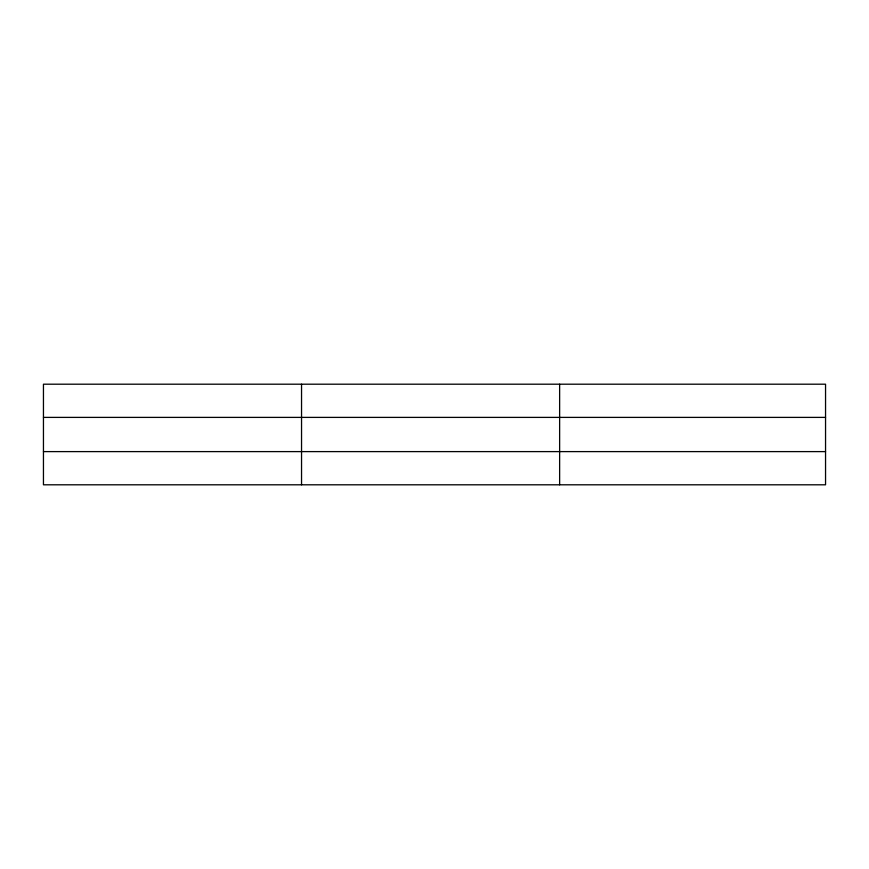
<?xml version="1.0" encoding="UTF-8"?>
<svg xmlns="http://www.w3.org/2000/svg" width="869" height="869" viewBox="0 0 869 869"><rect width="100%" height="100%" fill="white"/><g stroke="black" fill="none" stroke-linecap="round" stroke-linejoin="round"><path stroke-width="1.3" d="M301.543 384.196L301.543 484.804M559.636 384.196L559.636 484.804M825.55 451.608L825.55 484.804L43.45 484.804L43.45 384.196L825.55 384.196L825.55 451.608L43.45 451.608M43.45 417.392L825.55 417.392"/></g></svg>
